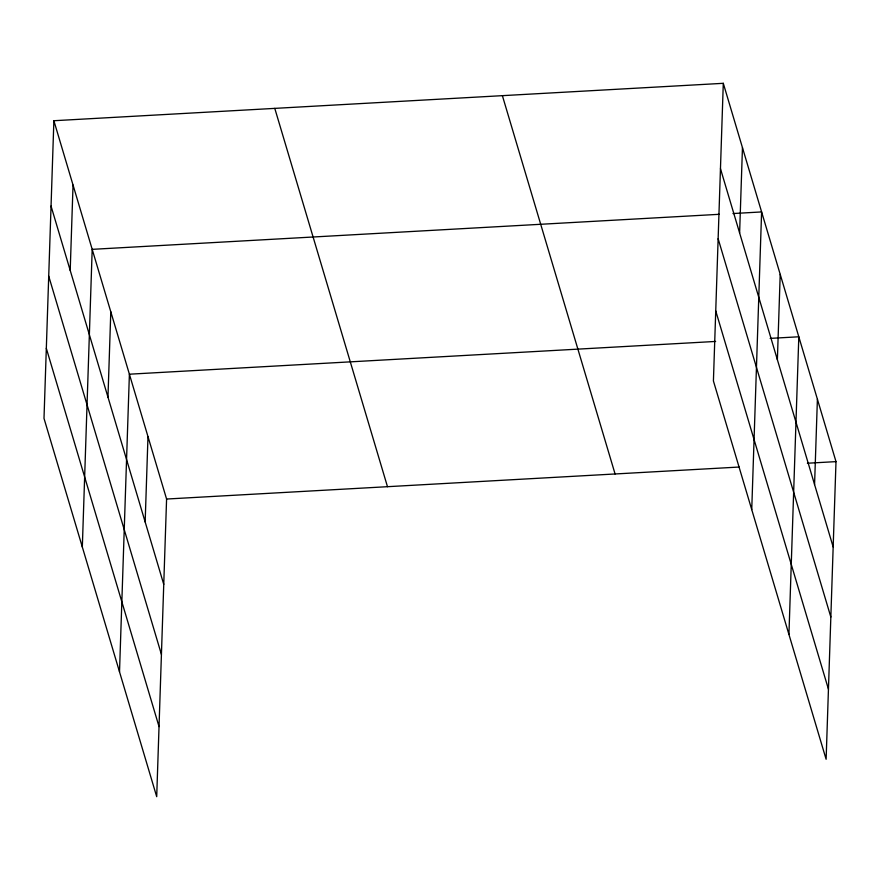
<?xml version="1.0" encoding="UTF-8"?>
<svg xmlns="http://www.w3.org/2000/svg" width="880" height="880" viewBox="0 0 880 880"><rect width="100%" height="100%" fill="white"/><g stroke="black" fill="none" stroke-linecap="round" stroke-linejoin="round"><path stroke-width="1.32" d="M53.878 120.725L44 418.374L156.706 796.686L166.584 499.037L53.878 120.725L723.294 83.314L836 461.626L826.122 759.275L713.416 380.963L723.294 83.314M70.202 270.391L73.04 185.042M82.324 546.997L92.191 249.348L719.345 214.302M107.965 397.122L110.792 311.773M119.515 671.836L129.393 374.198L715.627 341.44M145.156 521.972L147.983 436.612M739.618 232.98L742.456 147.631M751.74 509.586L761.607 211.937L732.974 213.543M777.381 359.711L780.208 274.362M788.931 634.436L798.809 336.787L770.165 338.382M814.572 484.561L817.399 399.212M166.584 499.037L739.178 467.038M807.367 463.232L836 461.626M720.456 168.663L833.173 546.975M718.135 238.722L830.841 617.034M715.737 310.904L828.454 689.216M502.381 95.656L615.087 473.979M274.78 108.383L387.486 486.695M51.04 206.074L163.757 584.386M48.719 276.133L161.425 654.445M46.321 348.315L159.038 726.627"/></g></svg>
